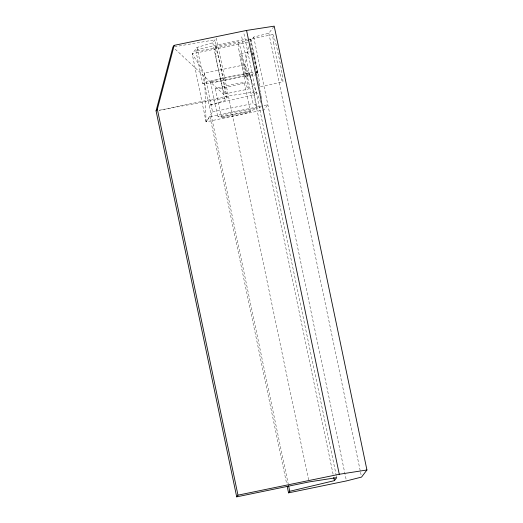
<?xml version="1.0" encoding="UTF-8"?>
<svg xmlns="http://www.w3.org/2000/svg" width="523" height="523" viewBox="0 0 523 523"><rect width="100%" height="100%" fill="white"/><g stroke="black" fill="none" stroke-linecap="round" stroke-linejoin="round"><path stroke-width="0.39" stroke-dasharray="2.62 1.96" d="M249.02 46.612L244.98 64.767L253.073 103.502L261.232 108.287M247.693 42.37L192.189 53.817L206.069 121.826L209.971 116.681L267.854 104.744L263.952 109.882L206.069 121.826L212.554 111.857L204.467 73.128L192.189 53.817L197.027 47.443L212.776 42.768L215.045 39.781L227.139 97.651L224.87 100.645L209.115 105.319L253.812 94.676L256.08 91.682L228.42 95.964L159.247 110.229M250.072 41.879L253.714 37.074L268.829 33.25L274.209 26.15M214.999 46.482L238.155 41.709M272.882 34.544L249.733 39.323A24.267 1.314 78.3 0 1 255.74 61.662A24.267 1.314 78.3 0 1 259.643 86.772L282.799 82M240.691 53.862L252.269 51.476A11.839 0.641 78.3 0 1 255.512 63.891A11.839 0.641 78.3 0 1 256.891 74.403M245.529 77.012L256.335 74.782M224.916 93.937L248.065 89.165M212.554 111.857L253.073 103.502M159.26 110.288L227.139 97.651L174.702 48.711M174.505 46.769L215.045 39.781M260.794 102.364L244.98 64.767L204.467 73.128L206.069 121.826M268.829 33.25L360.38 471.491M360.55 472.289L361.386 476.29M253.714 37.074L346.435 480.918M250.805 39.303L257.689 72.246M243.986 33.812L336.211 475.25M336.374 476.048L336.714 477.649M249.876 73.861A20.122 0.948 -11.8 0 1 219.601 80.947A20.122 0.948 -11.8 0 1 221.111 78.953A20.122 0.948 -11.8 0 1 249.876 73.861L257.126 108.581A20.122 0.948 -11.8 0 1 226.851 115.668A20.122 0.948 -11.8 0 1 228.361 113.681A20.122 0.948 -11.8 0 1 257.126 108.581M241.718 36.8L333.105 474.25M244.333 82.752A14.794 0.7 -11.8 0 1 222.072 87.962A14.794 0.7 -11.8 0 1 223.184 86.498A14.794 0.7 -11.8 0 1 244.333 82.752L250.38 111.687A14.794 0.7 -11.8 0 1 228.12 116.897A14.794 0.7 -11.8 0 1 229.231 115.433A14.794 0.7 -11.8 0 1 250.38 111.687M216.326 38.087L308.884 481.127M212.776 42.768L224.87 100.645M215.391 88.72L221.438 117.655M210.514 81.98L217.771 116.701M197.027 47.443L288.245 484.089M209.971 116.681L286.722 484.069M195.818 50.646L202.702 83.588M250.399 43.481L255.139 66.683M255.296 67.48L255.786 69.879M255.95 70.683L256.44 73.083M256.603 73.88L257.094 76.28M257.257 77.084L257.747 79.483M257.911 80.281L258.401 82.68M258.565 83.484L259.055 85.883M259.218 86.681L259.709 89.08M259.872 89.884L260.362 92.283M260.526 93.081L261.016 95.48M261.18 96.284L261.67 98.684M256.061 72.069A28.111 1.327 -11.8 0 1 256.433 72.86M253.394 73.808A28.111 1.327 -11.8 0 1 211.586 82.797A28.111 1.327 -11.8 0 1 213.456 80.333A28.111 1.327 -11.8 0 1 254.616 72.207M248.503 39.179A28.111 1.327 -11.8 0 1 249.556 39.911M248.961 40.121A28.111 1.327 -11.8 0 1 207.84 49.319A28.111 1.327 -11.8 0 1 204.585 47.887A28.111 1.327 -11.8 0 1 247.157 39.33M256.525 73.41A11.839 0.641 78.3 0 1 256.211 72.344M252.616 55.34A11.839 0.641 78.3 0 1 252.334 53.359M273.594 42.474A24.267 1.314 78.3 0 0 282.355 81.549A24.267 1.314 78.3 0 0 277.569 50.79A24.267 1.314 78.3 0 0 273.594 42.474M241.038 57.726A11.839 0.641 78.3 0 0 245.313 76.789A11.839 0.641 78.3 0 0 242.979 61.786A11.839 0.641 78.3 0 0 241.038 57.726M215.711 54.412A24.267 1.314 78.3 0 0 224.472 93.486A24.267 1.314 78.3 0 0 219.693 62.734A24.267 1.314 78.3 0 0 215.711 54.412M238.861 49.639A24.267 1.314 78.3 0 0 247.627 88.714A24.267 1.314 78.3 0 0 242.842 57.955A24.267 1.314 78.3 0 0 238.861 49.639"/><path stroke-width="0.78" d="M288.552 492.856L289.749 491.287L334.439 480.637L336.714 477.649L309.054 481.925L236.697 496.85L156.063 110.883L172.917 47.044L174.198 45.351L246.555 30.432L274.209 26.15L366.937 469.987L361.55 477.087L346.435 480.918L288.552 492.856L287.219 486.462M156.063 110.883L157.345 109.196L174.198 45.351M236.697 496.85L237.978 495.163L339.277 474.269L366.937 469.987M246.555 30.432L339.277 474.269M333.772 477.447L334.439 480.637M288.578 485.69L289.749 491.287M157.345 109.196L237.978 495.163"/></g></svg>
